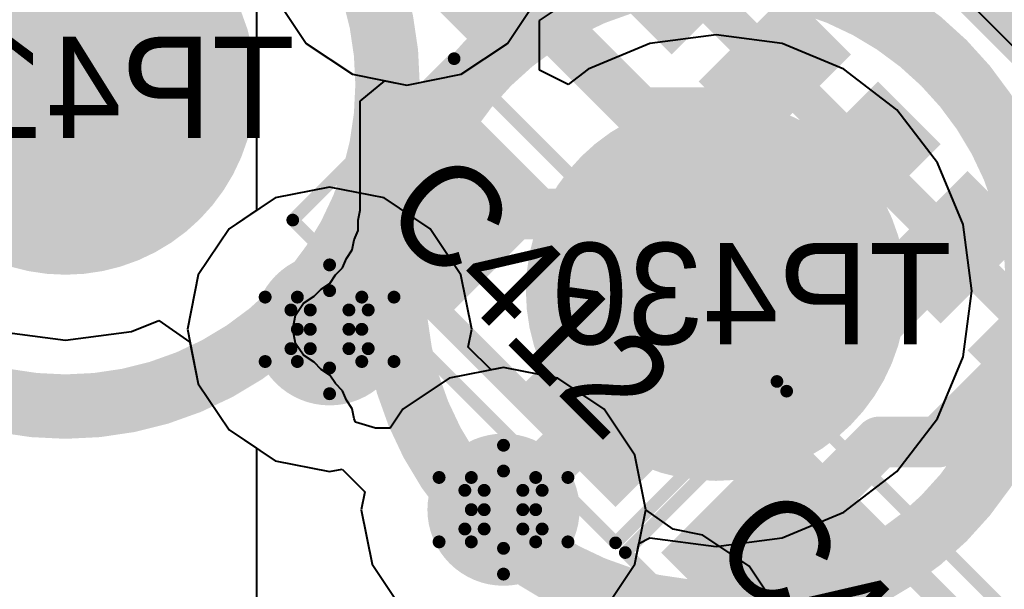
# Model space of a CAD drawing. Header units: millimetres. Extents: x 5 to 399, y 5 to 287.
# Drawn here: x 214.663 to 218.546, y 140.563 to 142.809 of the extents above; entities that cross this region are included whole.
import ezdxf

# ---------------------------------------------------------------- set-up
doc = ezdxf.new("R2010")
doc.units = ezdxf.units.MM
for name, color, linetype in [('BottomLayer', 5, 'Continuous'), ('BottomOverlay', 54, 'Continuous'), ('BottomPaste', 16, 'Continuous'), ('BottomSolder', 6, 'Continuous'), ('DrillDrawing', 1, 'Continuous'), ('DrillGuide', 244, 'Continuous'), ('Mechanical13', 56, 'Continuous'), ('MidLayer1', 16, 'Continuous'), ('MidLayer2', 76, 'Continuous'), ('MultiLayer', 9, 'Continuous'), ('TopLayer', 1, 'Continuous'), ('TopOverlay', 2, 'Continuous'), ('TopPaste', 8, 'Continuous'), ('TopSolder', 216, 'Continuous'), ('ViaHoleLayer', 16, 'Continuous')]:
    doc.layers.add(name, color=color, linetype=linetype)

# ---------------------------------------------------------------- blocks, each defined once
blk = doc.blocks.new('TP1_5MM_B_43')
at = {"layer": 'BottomLayer', "const_width": 0.75}
blk.add_lwpolyline([(-0.375, 0, 1), (0.375, 0, 1)], format="xyb", close=True, dxfattribs=at)
at = {"layer": 'BottomOverlay'}
for points, const_width in [([(1.27, 0, 1), (-1.27, 0, 1)], 0.254), ([(-1.3335, 0, 1), (-1.2065, 0, 1)], 0.127), ([(1.2065, 0, 1), (1.3335, 0, 1)], 0.127)]:
    blk.add_lwpolyline(points, format="xyb", close=True, dxfattribs=dict(at, const_width=const_width))
at = {"layer": 'BottomPaste', "const_width": 0.75}
blk.add_lwpolyline([(-0.375, 0, 1), (0.375, 0, 1)], format="xyb", close=True, dxfattribs=at)
at = {"layer": 'BottomSolder', "const_width": 0.75}
blk.add_lwpolyline([(-0.375, 0, 1), (0.375, 0, 1)], format="xyb", close=True, dxfattribs=at)
blk = doc.blocks.new('TP1_5MM_B_139')
at = {"layer": 'BottomLayer', "const_width": 0.75}
blk.add_lwpolyline([(-0.375, 0, 1), (0.375, 0, 1)], format="xyb", close=True, dxfattribs=at)
at = {"layer": 'BottomOverlay'}
for points, const_width in [([(1.27, 0, 1), (-1.27, 0, 1)], 0.254), ([(-1.3335, 0, 1), (-1.2065, 0, 1)], 0.127), ([(1.2065, 0, 1), (1.3335, 0, 1)], 0.127)]:
    blk.add_lwpolyline(points, format="xyb", close=True, dxfattribs=dict(at, const_width=const_width))
at = {"layer": 'BottomPaste', "const_width": 0.75}
blk.add_lwpolyline([(-0.375, 0, 1), (0.375, 0, 1)], format="xyb", close=True, dxfattribs=at)
at = {"layer": 'BottomSolder', "const_width": 0.75}
blk.add_lwpolyline([(-0.375, 0, 1), (0.375, 0, 1)], format="xyb", close=True, dxfattribs=at)
blk = doc.blocks.new('TMC_QFN40_0_5_6_0X6_0_176')
at = {"layer": 'Mechanical13', "const_width": 0.15}
blk.add_lwpolyline([(-3, 3), (-3, -3)], dxfattribs=at)
at = {"layer": 'TopLayer'}
for points in [[(-2.275, -2.275), (2.275, -2.275), (-2.275, 2.275), (2.275, 2.275)], [(-3.2, 1.625), (-2.8, 1.625), (-3.2, 1.875), (-2.8, 1.875)], [(-3.2, 1.125), (-2.8, 1.125), (-3.2, 1.375), (-2.8, 1.375)], [(-3.2, 0.625), (-2.8, 0.625), (-3.2, 0.875), (-2.8, 0.875)], [(-3.2, 0.125), (-2.8, 0.125), (-3.2, 0.375), (-2.8, 0.375)], [(-3.2, -0.375), (-2.8, -0.375), (-3.2, -0.125), (-2.8, -0.125)]]:
    blk.add_solid(points, dxfattribs=at)
at = {"layer": 'TopPaste'}
blk.add_line((-2.275, 0.575), (-2.275, 1.425), dxfattribs=at)
for points in [[(-3.2, 1.625), (-2.8, 1.625), (-3.2, 1.875), (-2.8, 1.875)], [(-3.2, 1.125), (-2.8, 1.125), (-3.2, 1.375), (-2.8, 1.375)], [(-3.2, 0.625), (-2.8, 0.625), (-3.2, 0.875), (-2.8, 0.875)], [(-3.2, 0.125), (-2.8, 0.125), (-3.2, 0.375), (-2.8, 0.375)], [(-3.2, -0.375), (-2.8, -0.375), (-3.2, -0.125), (-2.8, -0.125)]]:
    blk.add_solid(points, dxfattribs=at)
at = {"layer": 'TopSolder'}
for points in [[(-2.325, -2.325), (2.325, -2.325), (-2.325, 2.325), (2.325, 2.325)], [(-3.25, 1.575), (-2.75, 1.575), (-3.25, 1.925), (-2.75, 1.925)], [(-3.25, 1.075), (-2.75, 1.075), (-3.25, 1.425), (-2.75, 1.425)], [(-3.25, 0.575), (-2.75, 0.575), (-3.25, 0.925), (-2.75, 0.925)], [(-3.25, 0.075), (-2.75, 0.075), (-3.25, 0.425), (-2.75, 0.425)], [(-3.25, -0.425), (-2.75, -0.425), (-3.25, -0.075), (-2.75, -0.075)]]:
    blk.add_solid(points, dxfattribs=at)
blk = doc.blocks.new('0402_C_269')
at = {"layer": 'Mechanical13', "const_width": 0.1}
for points in [[(-0.55, -0.3), (-0.55, 0.3)], [(-0.55, 0.3), (0.55, 0.3)], [(0.55, -0.3), (0.55, 0.3)], [(-0.55, -0.3), (0.55, -0.3)]]:
    blk.add_lwpolyline(points, dxfattribs=at)
at = {"layer": 'Mechanical13', "const_width": 0.05}
for points in [[(-0.575, 0.3, 1), (-0.525, 0.3, 1)], [(-0.575, 0.3, 1), (-0.525, 0.3, 1)], [(0.525, 0.3, 1), (0.575, 0.3, 1)], [(0.525, 0.3, 1), (0.575, 0.3, 1)], [(-0.575, -0.3, 1), (-0.525, -0.3, 1)], [(-0.575, -0.3, 1), (-0.525, -0.3, 1)], [(0.525, -0.3, 1), (0.575, -0.3, 1)], [(0.525, -0.3, 1), (0.575, -0.3, 1)]]:
    blk.add_lwpolyline(points, format="xyb", close=True, dxfattribs=at)
at = {"layer": 'TopLayer'}
for points in [[(-0.25, -0.3), (-0.25, 0.3), (-0.75, -0.3), (-0.75, 0.3)], [(0.75, -0.3), (0.75, 0.3), (0.25, -0.3), (0.25, 0.3)]]:
    blk.add_solid(points, dxfattribs=at)
at = {"layer": 'TopOverlay', "const_width": 0.05}
for points in [[(-0.9, 0.45), (0.9, 0.45)], [(-0.9, -0.45), (-0.9, 0.45)], [(0.9, -0.45), (0.9, 0.45)], [(-0.9, -0.45), (0.9, -0.45)]]:
    blk.add_lwpolyline(points, dxfattribs=at)
at = {"layer": 'TopOverlay', "const_width": 0.025}
for points in [[(-0.9125, 0.45, 1), (-0.8875, 0.45, 1)], [(-0.9125, 0.45, 1), (-0.8875, 0.45, 1)], [(0.8875, 0.45, 1), (0.9125, 0.45, 1)], [(0.8875, 0.45, 1), (0.9125, 0.45, 1)], [(-0.9125, -0.45, 1), (-0.8875, -0.45, 1)], [(-0.9125, -0.45, 1), (-0.8875, -0.45, 1)], [(0.8875, -0.45, 1), (0.9125, -0.45, 1)], [(0.8875, -0.45, 1), (0.9125, -0.45, 1)]]:
    blk.add_lwpolyline(points, format="xyb", close=True, dxfattribs=at)
at = {"layer": 'TopPaste'}
for points in [[(-0.25, -0.3), (-0.25, 0.3), (-0.75, -0.3), (-0.75, 0.3)], [(0.75, -0.3), (0.75, 0.3), (0.25, -0.3), (0.25, 0.3)]]:
    blk.add_solid(points, dxfattribs=at)
at = {"layer": 'TopSolder'}
for points in [[(-0.2, -0.35), (-0.2, 0.35), (-0.8, -0.35), (-0.8, 0.35)], [(0.8, -0.35), (0.8, 0.35), (0.2, -0.35), (0.2, 0.35)]]:
    blk.add_solid(points, dxfattribs=at)
blk = doc.blocks.new('0402_C_297')
at = {"layer": 'Mechanical13', "const_width": 0.1}
for points in [[(-0.55, -0.3), (-0.55, 0.3)], [(-0.55, 0.3), (0.55, 0.3)], [(0.55, -0.3), (0.55, 0.3)], [(-0.55, -0.3), (0.55, -0.3)]]:
    blk.add_lwpolyline(points, dxfattribs=at)
at = {"layer": 'Mechanical13', "const_width": 0.05}
for points in [[(-0.575, 0.3, 1), (-0.525, 0.3, 1)], [(-0.575, 0.3, 1), (-0.525, 0.3, 1)], [(0.525, 0.3, 1), (0.575, 0.3, 1)], [(0.525, 0.3, 1), (0.575, 0.3, 1)], [(-0.575, -0.3, 1), (-0.525, -0.3, 1)], [(-0.575, -0.3, 1), (-0.525, -0.3, 1)], [(0.525, -0.3, 1), (0.575, -0.3, 1)], [(0.525, -0.3, 1), (0.575, -0.3, 1)]]:
    blk.add_lwpolyline(points, format="xyb", close=True, dxfattribs=at)
at = {"layer": 'TopLayer'}
for points in [[(-0.25, -0.3), (-0.25, 0.3), (-0.75, -0.3), (-0.75, 0.3)], [(0.75, -0.3), (0.75, 0.3), (0.25, -0.3), (0.25, 0.3)]]:
    blk.add_solid(points, dxfattribs=at)
at = {"layer": 'TopOverlay', "const_width": 0.05}
for points in [[(-0.9, 0.45), (0.9, 0.45)], [(-0.9, -0.45), (-0.9, 0.45)], [(0.9, -0.45), (0.9, 0.45)], [(-0.9, -0.45), (0.9, -0.45)]]:
    blk.add_lwpolyline(points, dxfattribs=at)
at = {"layer": 'TopOverlay', "const_width": 0.025}
for points in [[(-0.9125, 0.45, 1), (-0.8875, 0.45, 1)], [(-0.9125, 0.45, 1), (-0.8875, 0.45, 1)], [(0.8875, 0.45, 1), (0.9125, 0.45, 1)], [(0.8875, 0.45, 1), (0.9125, 0.45, 1)], [(-0.9125, -0.45, 1), (-0.8875, -0.45, 1)], [(-0.9125, -0.45, 1), (-0.8875, -0.45, 1)], [(0.8875, -0.45, 1), (0.9125, -0.45, 1)], [(0.8875, -0.45, 1), (0.9125, -0.45, 1)]]:
    blk.add_lwpolyline(points, format="xyb", close=True, dxfattribs=at)
at = {"layer": 'TopPaste'}
for points in [[(-0.25, -0.3), (-0.25, 0.3), (-0.75, -0.3), (-0.75, 0.3)], [(0.75, -0.3), (0.75, 0.3), (0.25, -0.3), (0.25, 0.3)]]:
    blk.add_solid(points, dxfattribs=at)
at = {"layer": 'TopSolder'}
for points in [[(-0.2, -0.35), (-0.2, 0.35), (-0.8, -0.35), (-0.8, 0.35)], [(0.8, -0.35), (0.8, 0.35), (0.2, -0.35), (0.2, 0.35)]]:
    blk.add_solid(points, dxfattribs=at)

msp = doc.modelspace()

# ---------------------------------------------------------------- linework, layer by layer
at = {"layer": 'BottomLayer'}
for p, q in [((216.7124, 142.8056), (216.8073, 142.8691)), ((216.7124, 142.6097), (216.7124, 142.8056)), ((217.409, 142.7488), (217.1479, 142.7145)), ((217.67, 142.7145), (217.409, 142.7488)), ((217.1479, 142.7145), (216.9047, 142.6137)), ((217.9133, 142.6137), (217.67, 142.7145)), ((216.8263, 142.5535), (216.7124, 142.6097)), ((216.9047, 142.6137), (216.8263, 142.5535)), ((218.1222, 142.4534), (217.9133, 142.6137)), ((218.2825, 142.2445), (218.1222, 142.4534)), ((218.3833, 142.0012), (218.2825, 142.2445)), ((218.4176, 141.7402), (218.3833, 142.0012)), ((218.3833, 141.4791), (218.4176, 141.7402)), ((215.1046, 141.5787), (215.2116, 141.623)), ((215.2116, 141.623), (215.3344, 141.5365)), ((214.5825, 141.5787), (214.8436, 141.5444)), ((214.8436, 141.5444), (215.1046, 141.5787)), ((215.3344, 141.5365), (215.3669, 141.3732)), ((218.2825, 141.2359), (218.3833, 141.4791)), ((215.3669, 141.3732), (215.4885, 141.1913)), ((218.1222, 141.027), (218.2825, 141.2359)), ((215.4885, 141.1913), (215.6704, 141.0697)), ((215.6704, 141.0697), (215.885, 141.027)), ((215.885, 141.027), (215.9342, 141.0368)), ((215.9342, 141.0368), (216.024, 140.947)), ((217.9133, 140.8667), (218.1222, 141.027)), ((216.024, 140.947), (216.01, 140.8766)), ((216.01, 140.8766), (216.0527, 140.662)), ((217.67, 140.7659), (217.9133, 140.8667)), ((217.0889, 140.662), (217.105, 140.743)), ((217.105, 140.743), (217.148, 140.7659)), ((217.148, 140.7659), (217.409, 140.7316)), ((217.409, 140.7316), (217.67, 140.7659)), ((216.0527, 140.662), (216.1743, 140.4801)), ((216.9673, 140.4801), (217.0889, 140.662))]:
    msp.add_line(p, q, dxfattribs=at)
at = {"layer": 'BottomLayer', "const_width": 0.2}
for points in [[(214.8436, 142.5022), (214.8436, 143.2388)], [(217.409, 141.7148), (217.409, 141.7402)], [(216.5708, 140.8766), (217.409, 141.7148)]]:
    msp.add_lwpolyline(points, dxfattribs=at)
at = {"layer": 'BottomLayer'}
for points, const_width in [([(214.7936, 142.5022, 1), (214.8936, 142.5022, 1)], 0.1), ([(215.735, 141.5878, 1), (216.035, 141.5878, 1)], 0.3), ([(217.359, 141.7402, 1), (217.459, 141.7402, 1)], 0.1), ([(217.359, 141.7148, 1), (217.459, 141.7148, 1)], 0.1), ([(217.359, 141.7148, 1), (217.459, 141.7148, 1)], 0.1), ([(216.4208, 140.8766, 1), (216.7208, 140.8766, 1)], 0.3), ([(216.5208, 140.8766, 1), (216.6208, 140.8766, 1)], 0.1)]:
    msp.add_lwpolyline(points, format="xyb", close=True, dxfattribs=dict(at, const_width=const_width))
at = {"layer": 'DrillDrawing', "const_width": 0.0508}
for points in [[(215.758, 141.7148), (215.885, 141.8418)], [(215.885, 141.8418), (216.012, 141.7148)], [(215.8088, 141.664), (215.885, 141.7402)], [(215.885, 141.7402), (215.9612, 141.664)], [(215.631, 141.7148), (215.758, 141.5878)], [(215.631, 141.7148), (215.758, 141.7148)], [(216.012, 141.7148), (216.139, 141.7148)], [(216.012, 141.5878), (216.139, 141.7148)], [(215.7326, 141.664), (215.8088, 141.5878)], [(215.7326, 141.664), (215.8088, 141.664)], [(215.9612, 141.664), (216.0374, 141.664)], [(215.9612, 141.5878), (216.0374, 141.664)], [(215.631, 141.4608), (215.758, 141.5878)], [(215.7326, 141.5116), (215.8088, 141.5878)], [(215.9612, 141.5878), (216.0374, 141.5116)], [(216.012, 141.5878), (216.139, 141.4608)], [(215.7326, 141.5116), (215.8088, 141.5116)], [(215.8088, 141.5116), (215.885, 141.4354)], [(215.885, 141.4354), (215.9612, 141.5116)], [(215.9612, 141.5116), (216.0374, 141.5116)], [(215.631, 141.4608), (215.758, 141.4608)], [(215.758, 141.4608), (215.885, 141.3338)], [(215.885, 141.3338), (216.012, 141.4608)], [(216.012, 141.4608), (216.139, 141.4608)], [(216.4438, 141.0036), (216.5708, 141.1306)], [(216.5708, 141.1306), (216.6978, 141.0036)], [(216.4946, 140.9528), (216.5708, 141.029)], [(216.5708, 141.029), (216.647, 140.9528)], [(216.3168, 141.0036), (216.4438, 140.8766)], [(216.3168, 141.0036), (216.4438, 141.0036)], [(216.6978, 141.0036), (216.8248, 141.0036)], [(216.6978, 140.8766), (216.8248, 141.0036)], [(216.4184, 140.9528), (216.4946, 140.8766)], [(216.4184, 140.9528), (216.4946, 140.9528)], [(216.647, 140.9528), (216.7232, 140.9528)], [(216.647, 140.8766), (216.7232, 140.9528)], [(216.3168, 140.7496), (216.4438, 140.8766)], [(216.4184, 140.8004), (216.4946, 140.8766)], [(216.647, 140.8766), (216.7232, 140.8004)], [(216.6978, 140.8766), (216.8248, 140.7496)], [(216.4184, 140.8004), (216.4946, 140.8004)], [(216.4946, 140.8004), (216.5708, 140.7242)], [(216.5708, 140.7242), (216.647, 140.8004)], [(216.647, 140.8004), (216.7232, 140.8004)], [(216.3168, 140.7496), (216.4438, 140.7496)], [(216.4438, 140.7496), (216.5708, 140.6226)], [(216.5708, 140.6226), (216.6978, 140.7496)], [(216.6978, 140.7496), (216.8248, 140.7496)]]:
    msp.add_lwpolyline(points, dxfattribs=at)
at = {"layer": 'DrillDrawing', "const_width": 0.0254}
for points in [[(215.8723, 141.8418, 1), (215.8977, 141.8418, 1)], [(215.8723, 141.8418, 1), (215.8977, 141.8418, 1)], [(215.8723, 141.7402, 1), (215.8977, 141.7402, 1)], [(215.8723, 141.7402, 1), (215.8977, 141.7402, 1)], [(215.6183, 141.7148, 1), (215.6437, 141.7148, 1)], [(215.6183, 141.7148, 1), (215.6437, 141.7148, 1)], [(215.7453, 141.7148, 1), (215.7707, 141.7148, 1)], [(215.7453, 141.7148, 1), (215.7707, 141.7148, 1)], [(215.9993, 141.7148, 1), (216.0247, 141.7148, 1)], [(215.9993, 141.7148, 1), (216.0247, 141.7148, 1)], [(216.1263, 141.7148, 1), (216.1517, 141.7148, 1)], [(216.1263, 141.7148, 1), (216.1517, 141.7148, 1)], [(215.7199, 141.664, 1), (215.7453, 141.664, 1)], [(215.7199, 141.664, 1), (215.7453, 141.664, 1)], [(215.7961, 141.664, 1), (215.8215, 141.664, 1)], [(215.7961, 141.664, 1), (215.8215, 141.664, 1)], [(215.9485, 141.664, 1), (215.9739, 141.664, 1)], [(215.9485, 141.664, 1), (215.9739, 141.664, 1)], [(216.0247, 141.664, 1), (216.0501, 141.664, 1)], [(216.0247, 141.664, 1), (216.0501, 141.664, 1)], [(215.7453, 141.5878, 1), (215.7707, 141.5878, 1)], [(215.7453, 141.5878, 1), (215.7707, 141.5878, 1)], [(215.7961, 141.5878, 1), (215.8215, 141.5878, 1)], [(215.7961, 141.5878, 1), (215.8215, 141.5878, 1)], [(215.9485, 141.5878, 1), (215.9739, 141.5878, 1)], [(215.9485, 141.5878, 1), (215.9739, 141.5878, 1)], [(215.9993, 141.5878, 1), (216.0247, 141.5878, 1)], [(215.9993, 141.5878, 1), (216.0247, 141.5878, 1)], [(215.7199, 141.5116, 1), (215.7453, 141.5116, 1)], [(215.7199, 141.5116, 1), (215.7453, 141.5116, 1)], [(215.7961, 141.5116, 1), (215.8215, 141.5116, 1)], [(215.7961, 141.5116, 1), (215.8215, 141.5116, 1)], [(215.9485, 141.5116, 1), (215.9739, 141.5116, 1)], [(215.9485, 141.5116, 1), (215.9739, 141.5116, 1)], [(216.0247, 141.5116, 1), (216.0501, 141.5116, 1)], [(216.0247, 141.5116, 1), (216.0501, 141.5116, 1)], [(215.6183, 141.4608, 1), (215.6437, 141.4608, 1)], [(215.6183, 141.4608, 1), (215.6437, 141.4608, 1)], [(215.7453, 141.4608, 1), (215.7707, 141.4608, 1)], [(215.7453, 141.4608, 1), (215.7707, 141.4608, 1)], [(215.9993, 141.4608, 1), (216.0247, 141.4608, 1)], [(215.9993, 141.4608, 1), (216.0247, 141.4608, 1)], [(216.1263, 141.4608, 1), (216.1517, 141.4608, 1)], [(216.1263, 141.4608, 1), (216.1517, 141.4608, 1)], [(215.8723, 141.4354, 1), (215.8977, 141.4354, 1)], [(215.8723, 141.4354, 1), (215.8977, 141.4354, 1)], [(215.8723, 141.3338, 1), (215.8977, 141.3338, 1)], [(215.8723, 141.3338, 1), (215.8977, 141.3338, 1)], [(216.5581, 141.1306, 1), (216.5835, 141.1306, 1)], [(216.5581, 141.1306, 1), (216.5835, 141.1306, 1)], [(216.5581, 141.029, 1), (216.5835, 141.029, 1)], [(216.5581, 141.029, 1), (216.5835, 141.029, 1)], [(216.3041, 141.0036, 1), (216.3295, 141.0036, 1)], [(216.3041, 141.0036, 1), (216.3295, 141.0036, 1)], [(216.4311, 141.0036, 1), (216.4565, 141.0036, 1)], [(216.4311, 141.0036, 1), (216.4565, 141.0036, 1)], [(216.6851, 141.0036, 1), (216.7105, 141.0036, 1)], [(216.6851, 141.0036, 1), (216.7105, 141.0036, 1)], [(216.8121, 141.0036, 1), (216.8375, 141.0036, 1)], [(216.8121, 141.0036, 1), (216.8375, 141.0036, 1)], [(216.4057, 140.9528, 1), (216.4311, 140.9528, 1)], [(216.4057, 140.9528, 1), (216.4311, 140.9528, 1)], [(216.4819, 140.9528, 1), (216.5073, 140.9528, 1)], [(216.4819, 140.9528, 1), (216.5073, 140.9528, 1)], [(216.6343, 140.9528, 1), (216.6597, 140.9528, 1)], [(216.6343, 140.9528, 1), (216.6597, 140.9528, 1)], [(216.7105, 140.9528, 1), (216.7359, 140.9528, 1)], [(216.7105, 140.9528, 1), (216.7359, 140.9528, 1)], [(216.4311, 140.8766, 1), (216.4565, 140.8766, 1)], [(216.4311, 140.8766, 1), (216.4565, 140.8766, 1)], [(216.4819, 140.8766, 1), (216.5073, 140.8766, 1)], [(216.4819, 140.8766, 1), (216.5073, 140.8766, 1)], [(216.6343, 140.8766, 1), (216.6597, 140.8766, 1)], [(216.6343, 140.8766, 1), (216.6597, 140.8766, 1)], [(216.6851, 140.8766, 1), (216.7105, 140.8766, 1)], [(216.6851, 140.8766, 1), (216.7105, 140.8766, 1)], [(216.4057, 140.8004, 1), (216.4311, 140.8004, 1)], [(216.4057, 140.8004, 1), (216.4311, 140.8004, 1)], [(216.4819, 140.8004, 1), (216.5073, 140.8004, 1)], [(216.4819, 140.8004, 1), (216.5073, 140.8004, 1)], [(216.6343, 140.8004, 1), (216.6597, 140.8004, 1)], [(216.6343, 140.8004, 1), (216.6597, 140.8004, 1)], [(216.7105, 140.8004, 1), (216.7359, 140.8004, 1)], [(216.7105, 140.8004, 1), (216.7359, 140.8004, 1)], [(216.3041, 140.7496, 1), (216.3295, 140.7496, 1)], [(216.3041, 140.7496, 1), (216.3295, 140.7496, 1)], [(216.4311, 140.7496, 1), (216.4565, 140.7496, 1)], [(216.4311, 140.7496, 1), (216.4565, 140.7496, 1)], [(216.5581, 140.7242, 1), (216.5835, 140.7242, 1)], [(216.5581, 140.7242, 1), (216.5835, 140.7242, 1)], [(216.6851, 140.7496, 1), (216.7105, 140.7496, 1)], [(216.6851, 140.7496, 1), (216.7105, 140.7496, 1)], [(216.8121, 140.7496, 1), (216.8375, 140.7496, 1)], [(216.8121, 140.7496, 1), (216.8375, 140.7496, 1)], [(216.5581, 140.6226, 1), (216.5835, 140.6226, 1)], [(216.5581, 140.6226, 1), (216.5835, 140.6226, 1)]]:
    msp.add_lwpolyline(points, format="xyb", close=True, dxfattribs=at)
at = {"layer": 'DrillGuide', "const_width": 0.125}
for points in [[(215.8225, 141.5878, 1), (215.9475, 141.5878, 1)], [(216.5083, 140.8766, 1), (216.6333, 140.8766, 1)]]:
    msp.add_lwpolyline(points, format="xyb", close=True, dxfattribs=at)
at = {"layer": 'MidLayer1'}
for p, q in [((215.5972, 143.0999), (215.5972, 142.057)), ((216.5863, 142.7153), (216.7079, 142.8972)), ((216.4044, 142.5937), (216.5863, 142.7153)), ((216.0051, 142.4877), (216.1032, 142.5682)), ((216.1032, 142.5682), (216.1898, 142.551)), ((216.1898, 142.551), (216.4044, 142.5937)), ((216.0051, 142.057), (216.0051, 142.4877)), ((215.5972, 142.057), (215.4885, 141.9843)), ((215.9972, 142.0176), (216.0051, 142.057)), ((215.4885, 141.9843), (215.3669, 141.8024)), ((215.9972, 141.9774), (215.9972, 142.0176)), ((215.9819, 141.9403), (215.9972, 141.9774)), ((215.974, 141.9009), (215.9819, 141.9403)), ((215.9363, 141.8304), (215.9517, 141.8675)), ((215.9517, 141.8675), (215.974, 141.9009)), ((215.9079, 141.802), (215.9363, 141.8304)), ((215.3669, 141.8024), (215.3242, 141.5878)), ((215.8856, 141.7686), (215.9079, 141.802)), ((215.8522, 141.7463), (215.8856, 141.7686)), ((215.7825, 141.6903), (215.8238, 141.7179)), ((215.8238, 141.7179), (215.8522, 141.7463)), ((215.7511, 141.6433), (215.7825, 141.6903)), ((215.7401, 141.5878), (215.7511, 141.6433)), ((215.3242, 141.5878), (215.3669, 141.3732)), ((215.7511, 141.5323), (215.7401, 141.5878)), ((215.7825, 141.4853), (215.7511, 141.5323)), ((215.8238, 141.4577), (215.7825, 141.4853)), ((215.8522, 141.4293), (215.8238, 141.4577)), ((215.8856, 141.407), (215.8522, 141.4293)), ((215.9079, 141.3736), (215.8856, 141.407)), ((216.5708, 141.4374), (216.3562, 141.3947)), ((216.7854, 141.3947), (216.5708, 141.4374)), ((215.3669, 141.3732), (215.4885, 141.1913)), ((215.9363, 141.3452), (215.9079, 141.3736)), ((216.3562, 141.3947), (216.1743, 141.2731)), ((216.9673, 141.2731), (216.7854, 141.3947)), ((215.9517, 141.3081), (215.9363, 141.3452)), ((215.974, 141.2747), (215.9517, 141.3081)), ((215.9819, 141.2353), (215.974, 141.2747)), ((216.1743, 141.2731), (216.1242, 141.1982)), ((217.0889, 141.0912), (216.9673, 141.2731)), ((215.9874, 141.222), (215.9819, 141.2353)), ((216.0666, 141.1982), (215.9874, 141.222)), ((215.4885, 141.1913), (215.5972, 141.1186)), ((216.1242, 141.1982), (216.0666, 141.1982)), ((215.5972, 141.1186), (215.5972, 138.5929)), ((217.1316, 140.8766), (217.0889, 141.0912)), ((217.0889, 140.662), (217.1316, 140.8766)), ((216.9673, 140.4801), (217.0889, 140.662))]:
    msp.add_line(p, q, dxfattribs=at)
at = {"layer": 'MidLayer1', "const_width": 0.3}
for points in [[(215.735, 141.5878, 1), (216.035, 141.5878, 1)], [(216.4208, 140.8766, 1), (216.7208, 140.8766, 1)]]:
    msp.add_lwpolyline(points, format="xyb", close=True, dxfattribs=at)
at = {"layer": 'MidLayer2'}
for p, q in [((215.6717, 142.8972), (215.7933, 142.7153)), ((216.5863, 142.7153), (216.7079, 142.8972)), ((215.7933, 142.7153), (215.9752, 142.5937)), ((216.4044, 142.5937), (216.5863, 142.7153)), ((215.9752, 142.5937), (216.1898, 142.551)), ((216.1898, 142.551), (216.4044, 142.5937)), ((215.885, 142.1486), (215.6704, 142.1059)), ((216.0996, 142.1059), (215.885, 142.1486)), ((215.6704, 142.1059), (215.4885, 141.9843)), ((216.2815, 141.9843), (216.0996, 142.1059)), ((215.4885, 141.9843), (215.3669, 141.8024)), ((216.4031, 141.8024), (216.2815, 141.9843)), ((215.3669, 141.8024), (215.3242, 141.5878)), ((216.4458, 141.5878), (216.4031, 141.8024)), ((215.3242, 141.5878), (215.3669, 141.3732)), ((216.4318, 141.5174), (216.4458, 141.5878)), ((216.5216, 141.4276), (216.4318, 141.5174)), ((216.5708, 141.4374), (216.5216, 141.4276)), ((216.7854, 141.3947), (216.5708, 141.4374)), ((215.3669, 141.3732), (215.4885, 141.1913)), ((216.9673, 141.2731), (216.7854, 141.3947)), ((217.0889, 141.0912), (216.9673, 141.2731)), ((215.4885, 141.1913), (215.6704, 141.0697)), ((217.1316, 140.8766), (217.0889, 141.0912)), ((215.6704, 141.0697), (215.885, 141.027)), ((215.885, 141.027), (215.9342, 141.0368)), ((215.9342, 141.0368), (216.024, 140.947)), ((216.024, 140.947), (216.01, 140.8766)), ((216.01, 140.8766), (216.0527, 140.662)), ((217.2394, 140.7991), (217.1316, 140.8766)), ((217.3573, 140.7757), (217.2394, 140.7991)), ((217.5392, 140.6541), (217.3573, 140.7757)), ((216.0527, 140.662), (216.1743, 140.4801)), ((217.6608, 140.4722), (217.5392, 140.6541))]:
    msp.add_line(p, q, dxfattribs=at)
at = {"layer": 'MidLayer2', "const_width": 0.3}
for points in [[(215.735, 141.5878, 1), (216.035, 141.5878, 1)], [(216.4208, 140.8766, 1), (216.7208, 140.8766, 1)]]:
    msp.add_lwpolyline(points, format="xyb", close=True, dxfattribs=at)
at = {"layer": 'MultiLayer', "const_width": 0.3}
for points in [[(215.735, 141.5878, 1), (216.035, 141.5878, 1)], [(216.4208, 140.8766, 1), (216.7208, 140.8766, 1)]]:
    msp.add_lwpolyline(points, format="xyb", close=True, dxfattribs=at)
at = {"layer": 'TopLayer', "const_width": 0.2}
for points in [[(216.1898, 143.1118), (216.5061, 142.7955)], [(216.5061, 142.7955), (216.7569, 142.7955)], [(216.7569, 142.7955), (216.7571, 142.7953)], [(216.7571, 142.7945), (216.7571, 142.7953)], [(216.7571, 142.7945), (217.1096, 142.442)], [(217.4642, 142.442), (217.6405, 142.6182)], [(217.1096, 142.442), (217.4642, 142.442)], [(217.7713, 142.042), (217.994, 142.2647)], [(215.885, 141.5981), (216.3408, 142.054)], [(216.3408, 142.054), (216.3528, 142.042)], [(216.3528, 142.042), (217.7713, 142.042)], [(218.065, 141.6286), (218.3476, 141.9111)], [(217.2275, 141.3468), (217.5092, 141.6286)], [(217.5092, 141.6286), (218.065, 141.6286)], [(215.885, 141.5878), (215.885, 141.5981)], [(218.2872, 141.1436), (218.7011, 141.5576)], [(216.5777, 140.8766), (217.0479, 141.3468)], [(217.6519, 140.7428), (218.0527, 141.1436)], [(218.0527, 141.1436), (218.2872, 141.1436)], [(216.5708, 140.8766), (216.5777, 140.8766)], [(217.1427, 140.2576), (217.6399, 140.7548)]]:
    msp.add_lwpolyline(points, dxfattribs=at)
at = {"layer": 'TopLayer'}
for points, const_width in [([(216.4561, 142.7955, 1), (216.5561, 142.7955, 1)], 0.1), ([(216.4561, 142.7955, 1), (216.5561, 142.7955, 1)], 0.1), ([(216.7069, 142.7955, 1), (216.8069, 142.7955, 1)], 0.1), ([(216.7069, 142.7955, 1), (216.8069, 142.7955, 1)], 0.1), ([(216.7071, 142.7953, 1), (216.8071, 142.7953, 1)], 0.1), ([(216.7071, 142.7953, 1), (216.8071, 142.7953, 1)], 0.1), ([(216.7071, 142.7945, 1), (216.8071, 142.7945, 1)], 0.1), ([(216.7071, 142.7945, 1), (216.8071, 142.7945, 1)], 0.1), ([(217.5905, 142.6182, 1), (217.6905, 142.6182, 1)], 0.1), ([(217.0596, 142.442, 1), (217.1596, 142.442, 1)], 0.1), ([(217.0596, 142.442, 1), (217.1596, 142.442, 1)], 0.1), ([(217.4142, 142.442, 1), (217.5142, 142.442, 1)], 0.1), ([(217.4142, 142.442, 1), (217.5142, 142.442, 1)], 0.1), ([(217.944, 142.2647, 1), (218.044, 142.2647, 1)], 0.1), ([(216.2908, 142.054, 1), (216.3908, 142.054, 1)], 0.1), ([(216.2908, 142.054, 1), (216.3908, 142.054, 1)], 0.1), ([(216.3028, 142.042, 1), (216.4028, 142.042, 1)], 0.1), ([(216.3028, 142.042, 1), (216.4028, 142.042, 1)], 0.1), ([(217.7213, 142.042, 1), (217.8213, 142.042, 1)], 0.1), ([(217.7213, 142.042, 1), (217.8213, 142.042, 1)], 0.1), ([(218.2976, 141.9111, 1), (218.3976, 141.9111, 1)], 0.1), ([(215.735, 141.5878, 1), (216.035, 141.5878, 1)], 0.3), ([(217.4592, 141.6286, 1), (217.5592, 141.6286, 1)], 0.1), ([(217.4592, 141.6286, 1), (217.5592, 141.6286, 1)], 0.1), ([(218.015, 141.6286, 1), (218.115, 141.6286, 1)], 0.1), ([(218.015, 141.6286, 1), (218.115, 141.6286, 1)], 0.1), ([(215.835, 141.5981, 1), (215.935, 141.5981, 1)], 0.1), ([(215.835, 141.5981, 1), (215.935, 141.5981, 1)], 0.1), ([(215.835, 141.5878, 1), (215.935, 141.5878, 1)], 0.1), ([(216.9979, 141.3468, 1), (217.0979, 141.3468, 1)], 0.1), ([(217.1775, 141.3468, 1), (217.2775, 141.3468, 1)], 0.1), ([(218.0027, 141.1436, 1), (218.1027, 141.1436, 1)], 0.1), ([(218.0027, 141.1436, 1), (218.1027, 141.1436, 1)], 0.1), ([(218.2372, 141.1436, 1), (218.3372, 141.1436, 1)], 0.1), ([(218.2372, 141.1436, 1), (218.3372, 141.1436, 1)], 0.1), ([(216.4208, 140.8766, 1), (216.7208, 140.8766, 1)], 0.3), ([(216.5208, 140.8766, 1), (216.6208, 140.8766, 1)], 0.1), ([(216.5277, 140.8766, 1), (216.6277, 140.8766, 1)], 0.1), ([(216.5277, 140.8766, 1), (216.6277, 140.8766, 1)], 0.1), ([(217.5899, 140.7548, 1), (217.6899, 140.7548, 1)], 0.1), ([(217.6019, 140.7428, 1), (217.7019, 140.7428, 1)], 0.1)]:
    msp.add_lwpolyline(points, format="xyb", close=True, dxfattribs=dict(at, const_width=const_width))
at = {"layer": 'ViaHoleLayer', "const_width": 0.125}
for points in [[(215.8225, 141.5878, 1), (215.9475, 141.5878, 1)], [(216.5083, 140.8766, 1), (216.6333, 140.8766, 1)]]:
    msp.add_lwpolyline(points, format="xyb", close=True, dxfattribs=at)

# ---------------------------------------------------------------- block references
for name, p, rotation in [('TMC_QFN40_0_5_6_0X6_0_176', (220.6457, 143.8557), 45), ('TP1_5MM_B_139', (214.8436, 142.553), 270), ('TP1_5MM_B_43', (217.409, 141.7402), 90), ('0402_C_269', (216.6944, 141.7004), 315), ('0402_C_297', (218.0055, 140.3893), 315)]:
    msp.add_blockref(name, p, dxfattribs=dict(rotation=rotation))

# ---------------------------------------------------------------- texts
at = {"layer": 'BottomOverlay', "text_generation_flag": 2}
for s, p in [('TP410', (215.7476, 142.3416)), ('TP430', (218.3384, 141.5288))]:
    msp.add_text(s, height=0.4, dxfattribs=at).set_placement(p)
at = {"layer": 'TopOverlay'}
for s, p in [('C412', (216.0778, 142.0368)), ('C416', (217.3732, 140.716))]:
    msp.add_text(s, height=0.4, rotation=315, dxfattribs=at).set_placement(p)

doc.saveas('drawing.dxf')
